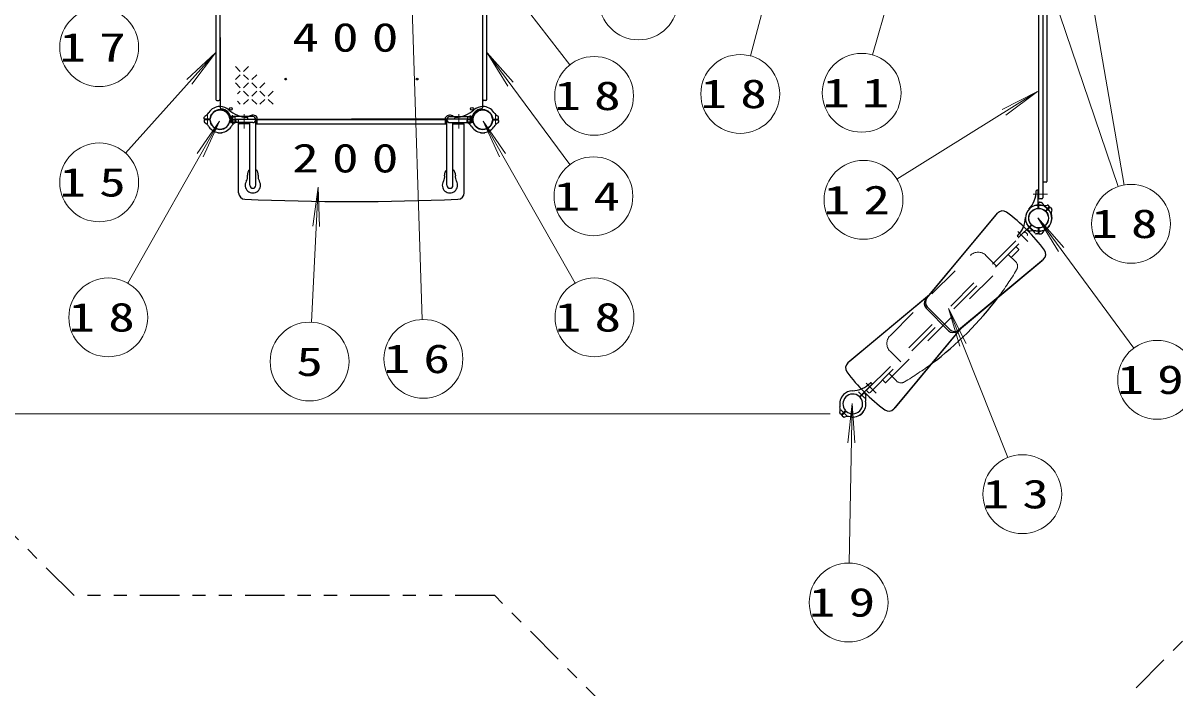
# Model space of a CAD drawing. Units: millimetres on the paper. Extents: x -385 to 0, y -594 to 267.
# Drawn here: x -301.1 to -213.5, y 92.7 to 143.3 of the extents above; entities that cross this region are included whole.
import ezdxf
from ezdxf.enums import TextEntityAlignment as Align

# ---------------------------------------------------------------- set-up
doc = ezdxf.new("R2010")
doc.units = ezdxf.units.MM
for name, pattern in [('USER1', [4.5, 2.5, -2]), ('USER2', [6, 3, -1, 1, -1]), ('USER3', [8, 3, -1, 1, -1, 1, -1])]:
    doc.linetypes.add(name, pattern=pattern)
doc.layers.add('LY_1', color=7, linetype='Continuous', lineweight=25)
doc.styles.add('ＭＳ ゴシック', font='')
doc.styles.get('ＭＳ ゴシック').set_extended_font_data('MS Gothic')

msp = doc.modelspace()

# ---------------------------------------------------------------- linework, layer by layer
at = {"layer": 'LY_1', "lineweight": 13}
for p, q in [((-217.334, 130.957), (-223.851, 168.436)), ((-270.768, 120.72), (-271.654, 148.169)), ((-259.52, 140.112), (-266.116, 148.614)), ((-245.783, 140.787), (-243.752, 148.403)), ((-217.787, 130.841), (-223.854, 148.643)), ((-236.489, 140.863), (-234.478, 147.862)), ((-293.338, 133.391), (-286.482, 141.03)), ((-286.482, 141.03), (-288.673, 138.981)), ((-286.482, 141.03), (-288.283, 138.631)), ((-265.82, 141.03), (-264.252, 138.472)), ((-265.82, 141.03), (-263.832, 138.784)), ((-259.516, 132.512), (-265.82, 141.03)), ((-284.983, 139.979), (-284.608, 139.604)), ((-283.983, 139.979), (-284.358, 139.604)), ((-284.608, 139.354), (-284.983, 138.979)), ((-284.983, 138.729), (-284.608, 138.354)), ((-284.358, 139.354), (-283.983, 138.979)), ((-283.983, 138.729), (-284.358, 138.354)), ((-283.358, 139.354), (-283.733, 138.979)), ((-283.733, 138.729), (-283.358, 138.354)), ((-282.733, 138.729), (-283.108, 138.354)), ((-284.608, 138.104), (-284.807, 137.905)), ((-284.358, 138.104), (-283.983, 137.729)), ((-283.358, 138.104), (-283.733, 137.729)), ((-283.108, 138.104), (-282.733, 137.729)), ((-282.108, 138.104), (-282.483, 137.729)), ((-234.634, 131.413), (-223.95, 138.064)), ((-223.95, 138.064), (-226.625, 136.706)), ((-223.95, 138.064), (-226.349, 136.262)), ((-284.83, 137.327), (-284.608, 137.104)), ((-283.983, 137.479), (-284.358, 137.104)), ((-283.733, 137.479), (-283.358, 137.104)), ((-282.733, 137.479), (-283.108, 137.104)), ((-282.483, 137.479), (-282.108, 137.104)), ((-293.175, 123.493), (-286.186, 135.826)), ((-286.186, 135.826), (-287.887, 133.354)), ((-286.186, 135.826), (-287.432, 133.097)), ((-266.116, 135.826), (-264.87, 133.097)), ((-266.116, 135.826), (-264.415, 133.354)), ((-259.127, 123.493), (-266.116, 135.826)), ((-279.185, 120.515), (-278.681, 130.803)), ((-278.681, 130.803), (-279.088, 127.831)), ((-278.681, 130.803), (-278.566, 127.805)), ((-223.912, 128.463), (-222.35, 125.901)), ((-223.912, 128.463), (-221.929, 126.211)), ((-216.609, 118.547), (-223.912, 128.463)), ((-230.718, 121.57), (-229.857, 118.697)), ((-230.718, 121.57), (-229.371, 118.89)), ((-226.202, 110.211), (-230.718, 121.57)), ((-238.054, 114.321), (-238.366, 111.337)), ((-238.26, 102.182), (-238.054, 114.321)), ((-238.054, 114.321), (-237.843, 111.328)), ((-239.726, 113.551), (-371.773, 113.551))]:
    msp.add_line(p, q, dxfattribs=at)
at = {"layer": 'LY_1'}
for p, q in [((-286.126, 142.186), (-286.126, 147.526)), ((-266.176, 147.655), (-266.176, 142.186)), ((-286.468, 146.894), (-286.468, 137.478)), ((-286.151, 146.894), (-286.151, 137.478)), ((-266.151, 137.478), (-266.151, 146.894)), ((-265.834, 137.478), (-265.834, 146.894)), ((-223.851, 146.894), (-223.851, 129.978)), ((-223.534, 146.894), (-223.534, 129.978)), ((-223.218, 145.501), (-223.218, 131.236)), ((-286.126, 142.186), (-286.126, 136.846)), ((-266.176, 142.186), (-266.176, 136.846)), ((-286.384, 137.394), (-286.234, 137.394)), ((-265.918, 137.394), (-266.068, 137.394)), ((-287.358, 135.996), (-287.354, 136.117)), ((-287.358, 135.877), (-287.354, 135.746)), ((-286.932, 135.961), (-287.325, 135.961)), ((-286.932, 135.911), (-287.325, 135.911)), ((-285.37, 135.961), (-276.151, 135.961)), ((-285.37, 135.911), (-284.977, 135.911)), ((-285.359, 135.759), (-285.359, 136.113)), ((-285.309, 136.163), (-285.267, 136.163)), ((-283.651, 136.163), (-285.267, 136.163)), ((-285.267, 135.709), (-285.267, 136.163)), ((-284.944, 135.877), (-284.948, 135.755)), ((-284.734, 130.369), (-284.734, 135.961)), ((-284.027, 135.996), (-284.032, 136.083)), ((-283.424, 130.936), (-283.424, 135.936)), ((-283.318, 135.619), (-283.318, 136.103)), ((-283.318, 135.936), (-268.984, 135.936)), ((-266.932, 135.961), (-276.151, 135.961)), ((-268.984, 135.619), (-268.984, 136.103)), ((-268.878, 130.936), (-268.878, 135.936)), ((-268.651, 136.163), (-267.034, 136.163)), ((-268.275, 135.996), (-268.27, 136.083)), ((-267.358, 135.877), (-267.354, 135.755)), ((-266.932, 135.911), (-267.325, 135.911)), ((-267.034, 135.709), (-267.034, 136.163)), ((-266.993, 136.163), (-267.034, 136.163)), ((-266.943, 135.759), (-266.943, 136.113)), ((-265.37, 135.961), (-264.977, 135.961)), ((-265.37, 135.911), (-264.977, 135.911)), ((-264.944, 135.996), (-264.948, 136.117)), ((-264.944, 135.877), (-264.948, 135.746)), ((-285.309, 135.709), (-285.267, 135.709)), ((-283.651, 135.709), (-285.267, 135.709)), ((-283.878, 135.619), (-284.651, 135.619)), ((-283.984, 135.619), (-283.984, 135.709)), ((-283.878, 130.936), (-283.878, 135.709)), ((-283.424, 135.619), (-268.878, 135.619)), ((-268.651, 135.709), (-267.034, 135.709)), ((-268.424, 130.936), (-268.424, 135.709)), ((-268.424, 135.619), (-267.651, 135.619)), ((-268.318, 135.619), (-268.318, 135.709)), ((-267.568, 130.369), (-267.568, 135.619)), ((-266.993, 135.709), (-267.034, 135.709)), ((-286.318, 134.95), (-286.318, 134.947)), ((-285.984, 134.95), (-285.984, 134.947)), ((-266.318, 134.95), (-266.318, 134.947)), ((-265.984, 134.95), (-265.984, 134.947)), ((-223.268, 131.186), (-223.484, 131.186)), ((-223.911, 130.56), (-223.998, 130.556)), ((-223.876, 129.217), (-223.876, 130.527)), ((-223.618, 129.894), (-223.768, 129.894)), ((-223.826, 129.217), (-223.826, 129.61)), ((-223.791, 129.643), (-223.67, 129.639)), ((-223.316, 129.006), (-223.039, 129.284)), ((-223.281, 128.971), (-223.003, 129.248)), ((-223.039, 129.332), (-223.128, 129.414)), ((-222.955, 129.248), (-222.866, 129.152)), ((-232.449, 122.253), (-227.068, 128.712)), ((-232.355, 122.348), (-226.973, 128.806)), ((-222.865, 128.603), (-222.862, 128.603)), ((-222.865, 128.269), (-222.862, 128.269)), ((-224.421, 127.901), (-225.347, 126.975)), ((-224.386, 127.866), (-224.663, 127.588)), ((-224.662, 127.54), (-224.574, 127.458)), ((-223.91, 127.229), (-224.032, 127.233)), ((-223.876, 127.655), (-223.876, 127.262)), ((-223.826, 127.655), (-223.826, 127.262)), ((-223.791, 127.229), (-223.66, 127.233)), ((-223.272, 127.621), (-223.27, 127.619)), ((-223.036, 127.857), (-223.034, 127.855)), ((-225.395, 126.977), (-225.454, 127.042)), ((-230.034, 119.838), (-223.575, 125.219)), ((-229.939, 119.933), (-223.481, 125.314)), ((-232.202, 122.55), (-238.364, 117.416)), ((-232.159, 122.602), (-238.269, 117.511)), ((-230.707, 119.868), (-232.419, 121.58)), ((-230.613, 119.963), (-232.324, 121.674)), ((-229.685, 120.128), (-234.776, 114.018)), ((-229.737, 120.085), (-234.871, 113.923)), ((-237.458, 114.864), (-236.532, 115.79)), ((-236.534, 115.838), (-236.599, 115.897)), ((-237.423, 114.829), (-237.145, 115.106)), ((-237.097, 115.105), (-237.015, 115.017)), ((-238.889, 113.482), (-238.971, 113.571)), ((-238.563, 113.759), (-238.841, 113.482)), ((-238.528, 113.724), (-238.805, 113.446)), ((-238.805, 113.398), (-238.709, 113.309)), ((-237.414, 113.479), (-237.412, 113.477)), ((-237.178, 113.715), (-237.176, 113.713))]:
    msp.add_line(p, q, dxfattribs=at)
at = {"layer": 'LY_1', "linetype": 'USER2', "lineweight": 13}
for p, q in [((-287.109, 135.604), (-287.109, 136.268)), ((-285.193, 135.604), (-285.193, 136.268)), ((-284.318, 136.342), (-284.318, 135.257)), ((-267.984, 136.342), (-267.984, 135.257)), ((-267.109, 135.604), (-267.109, 136.268)), ((-265.193, 135.604), (-265.193, 136.268)), ((-224.257, 130.269), (-223.172, 130.269)), ((-223.519, 129.394), (-224.183, 129.394)), ((-222.939, 128.879), (-223.408, 129.348)), ((-224.294, 127.524), (-224.763, 127.993)), ((-225.435, 127.427), (-224.667, 126.659)), ((-223.519, 127.478), (-224.183, 127.478)), ((-236.984, 115.877), (-236.216, 115.11)), ((-237.081, 114.737), (-237.55, 115.206)), ((-238.436, 113.382), (-238.905, 113.851))]:
    msp.add_line(p, q, dxfattribs=at)
at = {"layer": 'LY_1', "linetype": 'USER1', "lineweight": 13}
for p, q in [((-285.267, 136.116), (-284.984, 136.116)), ((-284.984, 135.756), (-284.984, 136.116)), ((-267.318, 135.756), (-267.318, 136.116)), ((-267.034, 136.116), (-267.318, 136.116)), ((-285.267, 135.756), (-284.984, 135.756)), ((-267.034, 135.756), (-267.318, 135.756)), ((-236.903, 115.384), (-224.941, 127.346)), ((-236.679, 115.16), (-224.717, 127.122)), ((-224.717, 127.24), (-224.823, 127.346)), ((-235.47, 115.921), (-225.383, 126.008)), ((-235.159, 119.485), (-229.042, 125.602)), ((-227.051, 124.789), (-227.864, 125.602)), ((-225.599, 125.116), (-226.161, 125.678)), ((-225.383, 126.079), (-225.536, 126.232)), ((-234.346, 117.494), (-235.159, 118.307)), ((-234.673, 116.041), (-235.235, 116.604)), ((-235.541, 115.921), (-235.694, 116.075)), ((-236.797, 115.16), (-236.903, 115.266))]:
    msp.add_line(p, q, dxfattribs=at)
at = {"layer": 'LY_1', "linetype": 'USER3'}
for p, q in [((-297.249, 99.703), (-327.978, 130.432)), ((-265.242, 99.703), (-297.249, 99.703)), ((-249.091, 83.551), (-265.242, 99.703))]:
    msp.add_line(p, q, dxfattribs=at)
at = {"layer": 'LY_1', "linetype": 'USER3', "lineweight": 13}
msp.add_line((-203.001, 106.126), (-225.575, 83.551), dxfattribs=at)
at = {"layer": 'LY_1', "lineweight": 13}
for centre in [(-254.294, 145.01), (-295.342, 141.447), (-257.681, 137.742), (-246.556, 137.889), (-237.318, 137.98), (-295.342, 131.158), (-257.731, 130.101), (-237.181, 129.827), (-216.82, 128.001), (-294.654, 120.883), (-257.648, 120.883), (-279.332, 117.519), (-270.672, 117.721), (-214.83, 116.131), (-225.093, 107.423), (-238.311, 99.182)]:
    msp.add_circle(centre, 3, dxfattribs=at)
at = {"layer": 'LY_1'}
for centre, radius in [((-281.151, 139.019), 0.0625), ((-271.151, 139.019), 0.0625), ((-285.326, 136.761), 0.108), ((-266.976, 136.761), 0.108), ((-286.151, 135.936), 0.743), ((-266.151, 135.936), 0.743), ((-223.851, 128.436), 0.75), ((-223.851, 128.436), 0.743)]:
    msp.add_circle(centre, radius, dxfattribs=at)
for centre, radius, start, end in [((-286.151, 135.936), 1, 90, 147.27281), ((-286.384, 137.478), 0.0833, 180, 270), ((-286.234, 137.478), 0.0833, 270, 0), ((-286.151, 135.936), 1, 47.78276, 90), ((-286.043, 136.846), 0.0833, 180, 263.21282), ((-286.151, 135.936), 0.833, 6.78718, 83.21282), ((-266.151, 135.936), 0.833, 96.78718, 173.21282), ((-266.151, 135.936), 1, 90, 132.21724), ((-266.259, 136.846), 0.0833, 276.78718, 0), ((-266.068, 137.478), 0.0833, 180, 270), ((-266.151, 135.936), 1, 32.7272, 90), ((-265.918, 137.478), 0.0833, 270, 0), ((-287.325, 135.994), 0.0333, 178, 270), ((-287.325, 135.878), 0.0333, 90, 182), ((-287.271, 136.114), 0.0833, 117.45884, 178), ((-287.693, 136.927), 0.833, 297.45884, 327.27281), ((-286.932, 135.994), 0.0333, 270, 355.72934), ((-286.932, 135.878), 0.0333, 4.27066, 90), ((-286.151, 135.936), 0.75, 90, 175.72934), ((-286.151, 135.936), 0.75, 184.27066, 270), ((-286.151, 135.936), 0.75, 4.27066, 90), ((-286.151, 135.936), 0.75, 270, 355.72934), ((-284.023, 138.281), 2.167, 227.78276, 268.91585), ((-285.37, 135.994), 0.0333, 184.27066, 270), ((-285.37, 135.878), 0.0333, 90, 175.72934), ((-285.309, 136.113), 0.05, 90, 180), ((-285.241, 136.044), 0.0833, 186.78718, 270), ((-284.977, 135.878), 0.0333, 358, 90), ((-284.065, 136.082), 0.0333, 3, 88.91585), ((-284.06, 135.994), 0.0333, 270, 3), ((-283.651, 135.853), 0.417, 36.8699, 131.92672), ((-283.651, 135.936), 0.227, 270, 90), ((-268.651, 135.853), 0.417, 48.07328, 143.1301), ((-268.651, 135.936), 0.227, 90, 270), ((-268.242, 135.994), 0.0333, 177, 270), ((-268.237, 136.082), 0.0333, 91.08415, 177), ((-268.279, 138.281), 2.167, 271.08415, 312.21724), ((-267.325, 135.878), 0.0333, 90, 182), ((-267.061, 136.044), 0.0833, 270, 353.21282), ((-266.993, 136.113), 0.05, 0, 90), ((-266.932, 135.994), 0.0333, 270, 355.72934), ((-266.932, 135.878), 0.0333, 4.27066, 90), ((-266.151, 135.936), 0.75, 90, 175.72934), ((-266.151, 135.936), 0.75, 184.27066, 270), ((-266.151, 135.936), 0.75, 4.27066, 90), ((-266.151, 135.936), 0.75, 270, 355.72934), ((-265.37, 135.994), 0.0333, 184.27066, 270), ((-265.37, 135.878), 0.0333, 90, 175.72934), ((-264.609, 136.927), 0.833, 212.72719, 242.54116), ((-265.031, 136.114), 0.0833, 2, 62.54116), ((-264.977, 135.994), 0.0333, 270, 2), ((-264.977, 135.878), 0.0333, 358, 90), ((-287.271, 135.758), 0.0833, 182, 242.54116), ((-287.693, 134.945), 0.833, 32.7272, 62.54116), ((-286.151, 135.936), 1, 212.72719, 270), ((-286.151, 135.936), 1, 270, 327.27281), ((-285.309, 135.759), 0.05, 180, 270), ((-284.609, 134.945), 0.833, 117.45884, 147.27281), ((-285.031, 135.758), 0.0833, 297.45884, 358), ((-284.651, 135.703), 0.0833, 180, 270), ((-267.651, 135.703), 0.0833, 270, 0), ((-267.271, 135.758), 0.0833, 182, 242.54116), ((-267.693, 134.945), 0.833, 32.7272, 62.54116), ((-266.993, 135.759), 0.05, 270, 0), ((-266.151, 135.936), 1, 212.72719, 270), ((-266.151, 135.936), 1, 270, 327.27281), ((-264.609, 134.945), 0.833, 117.45884, 147.27281), ((-265.031, 135.758), 0.0833, 297.45884, 358), ((-286.301, 134.947), 0.0167, 180, 261.37307), ((-286.151, 135.936), 1.017, 261.37307, 270), ((-286.151, 135.936), 1.017, 270, 278.62693), ((-286.001, 134.947), 0.0167, 278.62693, 0), ((-266.301, 134.947), 0.0167, 180, 261.37307), ((-266.151, 135.936), 1.017, 261.37307, 270), ((-266.151, 135.936), 1.017, 270, 278.62693), ((-266.001, 134.947), 0.0167, 278.62693, 0), ((-284.704, 131.583), 0.653, 328.43167, 10.01573), ((-283.651, 131.769), 0.417, 122.95637, 190.01573), ((-283.651, 131.769), 0.417, 349.98427, 57.04363), ((-282.598, 131.583), 0.653, 169.98427, 211.56833), ((-269.704, 131.583), 0.653, 328.43167, 10.01573), ((-268.651, 131.769), 0.417, 122.95637, 190.01573), ((-268.651, 131.769), 0.417, 349.98427, 57.04363), ((-267.598, 131.583), 0.653, 169.98427, 211.56833), ((-283.651, 130.936), 0.583, 148.43167, 31.56833), ((-283.651, 130.936), 0.227, 180, 0), ((-268.651, 130.936), 0.583, 148.43167, 31.56833), ((-268.651, 130.936), 0.227, 180, 0), ((-223.484, 131.236), 0.05, 180, 270), ((-223.268, 131.236), 0.05, 270, 0), ((-284.234, 130.369), 0.5, 180, 267.63762), ((-276.151, 326.307), 196.604, 267.63762, 272.36238), ((-268.068, 130.369), 0.5, 272.36238, 0), ((-226.196, 130.564), 2.167, 317.78276, 358.91585), ((-223.997, 130.522), 0.0333, 93, 178.91585), ((-223.909, 130.527), 0.0333, 0, 93), ((-223.768, 129.978), 0.0833, 180, 270), ((-223.618, 129.978), 0.0833, 270, 0), ((-226.589, 128.486), 0.5, 53.36697, 140.19755), ((-234.674, 117.613), 14.05, 36.63303, 53.36697), ((-223.851, 128.436), 1, 135, 180), ((-223.851, 128.436), 1, 77.72719, 135), ((-223.851, 128.436), 1, 257.72719, 57.27281), ((-223.909, 129.217), 0.0333, 274.27066, 0), ((-223.793, 129.61), 0.0333, 88, 180), ((-223.793, 129.217), 0.0333, 180, 265.72934), ((-223.673, 129.556), 0.0833, 27.45884, 88), ((-223.461, 130.227), 0.833, 257.72719, 287.54116), ((-222.86, 129.978), 0.833, 207.45884, 237.27281), ((-223.34, 129.03), 0.0333, 229.27066, 315), ((-223.257, 128.947), 0.0333, 135, 220.72934), ((-223.185, 129.353), 0.0833, 47, 107.54116), ((-223.062, 129.307), 0.0333, 315, 47), ((-222.98, 129.225), 0.0333, 43, 135), ((-222.06, 128.826), 0.833, 162.45884, 192.27281), ((-222.934, 129.102), 0.0833, 342.45884, 43), ((-227.014, 128.59), 2.167, 316.08415, 357.21724), ((-223.851, 128.436), 1, 180, 237.27281), ((-222.862, 128.586), 0.0167, 8.62693, 90), ((-222.862, 128.286), 0.0167, 270, 351.37307), ((-223.851, 128.436), 1.017, 0, 8.62693), ((-223.851, 128.436), 1.017, 351.37307, 0), ((-224.64, 127.565), 0.0333, 135, 227), ((-224.517, 127.519), 0.0833, 227, 287.54116), ((-224.241, 126.645), 0.833, 77.72719, 107.54116), ((-224.445, 127.925), 0.0333, 315, 40.72934), ((-224.842, 126.894), 0.833, 27.45884, 57.2728), ((-224.362, 127.842), 0.0333, 49.27066, 135), ((-224.029, 127.316), 0.0833, 207.45884, 268), ((-223.909, 127.262), 0.0333, 268, 0), ((-223.909, 127.655), 0.0333, 0, 85.72934), ((-223.793, 127.655), 0.0333, 94.27066, 180), ((-223.793, 127.262), 0.0333, 180, 272), ((-223.673, 127.316), 0.0833, 272, 332.54116), ((-222.86, 126.894), 0.833, 122.72719, 152.54116), ((-223.258, 127.631), 0.0167, 225, 306.37307), ((-223.851, 128.436), 1.017, 306.37307, 315), ((-223.851, 128.436), 1.017, 315, 323.62693), ((-223.046, 127.843), 0.0167, 323.62693, 45), ((-225.429, 127.064), 0.0333, 136.08415, 222), ((-225.371, 126.999), 0.0333, 222, 315), ((-223.801, 125.698), 0.5, 309.80244, 36.63303), ((-232.065, 121.933), 0.5, 140.19755, 225), ((-231.97, 122.028), 0.5, 140.19755, 225), ((-247.035, 137.478), 25.121, 306.78555, 323.21445), ((-230.354, 120.222), 0.5, 225, 309.80244), ((-230.259, 120.317), 0.5, 225, 309.80244), ((-238.043, 117.032), 0.5, 129.80245, 216.63303), ((-227.17, 125.117), 14.05, 216.63303, 233.36697), ((-238.147, 117.457), 2.167, 272.78276, 313.91585), ((-236.621, 115.872), 0.0333, 48, 133.91585), ((-236.556, 115.814), 0.0333, 315, 48), ((-237.993, 114.294), 1, 135, 192.27281), ((-237.993, 114.294), 1, 92.78276, 135), ((-237.993, 114.294), 0.75, 49.27066, 135), ((-237.482, 114.888), 0.0333, 229.27066, 315), ((-237.122, 115.083), 0.0333, 43, 135), ((-236.202, 114.684), 0.833, 162.45884, 192.27281), ((-237.076, 114.96), 0.0833, 342.45884, 43), ((-239.785, 113.904), 0.833, 342.45884, 12.27281), ((-237.993, 114.294), 0.75, 135, 220.72934), ((-237.993, 114.294), 0.75, 315, 40.72934), ((-237.4, 114.805), 0.0333, 135, 220.72934), ((-237.993, 114.294), 1, 315, 12.27281), ((-238.911, 113.628), 0.0833, 162.45884, 223), ((-238.864, 113.505), 0.0333, 223, 315), ((-238.782, 113.423), 0.0333, 135, 227), ((-238.659, 113.376), 0.0833, 227, 287.54116), ((-238.383, 112.502), 0.833, 77.72719, 107.54116), ((-238.587, 113.783), 0.0333, 315, 40.72934), ((-238.504, 113.7), 0.0333, 49.27066, 135), ((-237.993, 114.294), 0.75, 229.27066, 315), ((-237.993, 114.294), 1, 257.72719, 315), ((-237.4, 113.489), 0.0167, 225, 306.37307), ((-237.993, 114.294), 1.017, 306.37307, 315), ((-237.993, 114.294), 1.017, 315, 323.62693), ((-237.188, 113.701), 0.0167, 323.62693, 45), ((-235.255, 114.244), 0.5, 233.36697, 320.19756)]:
    msp.add_arc(centre, radius, start, end, dxfattribs=at)
at = {"layer": 'LY_1', "linetype": 'USER1', "lineweight": 13}
for centre, radius, start, end in [((-224.882, 127.287), 0.0833, 45, 135), ((-224.776, 127.181), 0.0833, 315, 45), ((-225.572, 126.197), 0.05, 45, 135), ((-228.453, 125.012), 0.833, 45, 135), ((-225.418, 126.044), 0.05, 315, 45), ((-247.035, 137.478), 25.121, 323.21445, 328.90492), ((-225.952, 124.762), 0.5, 328.90492, 45), ((-234.57, 118.896), 0.833, 135, 225), ((-247.035, 137.478), 25.121, 301.09508, 306.78555), ((-235.659, 116.11), 0.05, 135, 225), ((-235.505, 115.957), 0.05, 225, 315), ((-234.32, 116.395), 0.5, 225, 301.09508), ((-236.844, 115.325), 0.0833, 135, 225), ((-236.738, 115.219), 0.0833, 225, 315)]:
    msp.add_arc(centre, radius, start, end, dxfattribs=at)

# ---------------------------------------------------------------- texts
at = {"layer": 'LY_1', "style": 'ＭＳ ゴシック', "width": 1.35}
msp.add_text('5', height=2.199, dxfattribs=at).set_placement((-279.332, 117.519), align=Align.MIDDLE_CENTER)
at = {"layer": 'LY_1', "char_height": 2.199, "style": 'ＭＳ ゴシック'}
for s, insert, attachment_point in [('\\T1.5;\\W1.35;400', (-280.651, 142.186), 4), ('\\T1.5;\\W1.35;17', (-295.342, 141.447), 5), ('\\T1.5;\\W1.35;18', (-257.681, 137.742), 5), ('\\T1.5;\\W1.35;18', (-246.556, 137.889), 5), ('\\T1.43;\\W1.4;11', (-237.318, 137.98), 5), ('\\T1.5;\\W1.35;200', (-280.651, 132.994), 4), ('\\T1.5;\\W1.35;15', (-295.342, 131.158), 5), ('\\T1.5;\\W1.35;14', (-257.731, 130.101), 5), ('\\T1.5;\\W1.35;12', (-237.181, 129.827), 5), ('\\T1.5;\\W1.35;18', (-216.82, 128.001), 5), ('\\T1.5;\\W1.35;18', (-294.654, 120.883), 5), ('\\T1.5;\\W1.35;18', (-257.648, 120.883), 5), ('\\T1.5;\\W1.35;16', (-270.672, 117.721), 5), ('\\T1.5;\\W1.35;19', (-214.83, 116.131), 5), ('\\T1.5;\\W1.35;13', (-225.093, 107.423), 5), ('\\T1.5;\\W1.35;19', (-238.311, 99.182), 5)]:
    msp.add_mtext(s, dxfattribs=dict(at, insert=insert, attachment_point=attachment_point))

doc.saveas('drawing.dxf')
